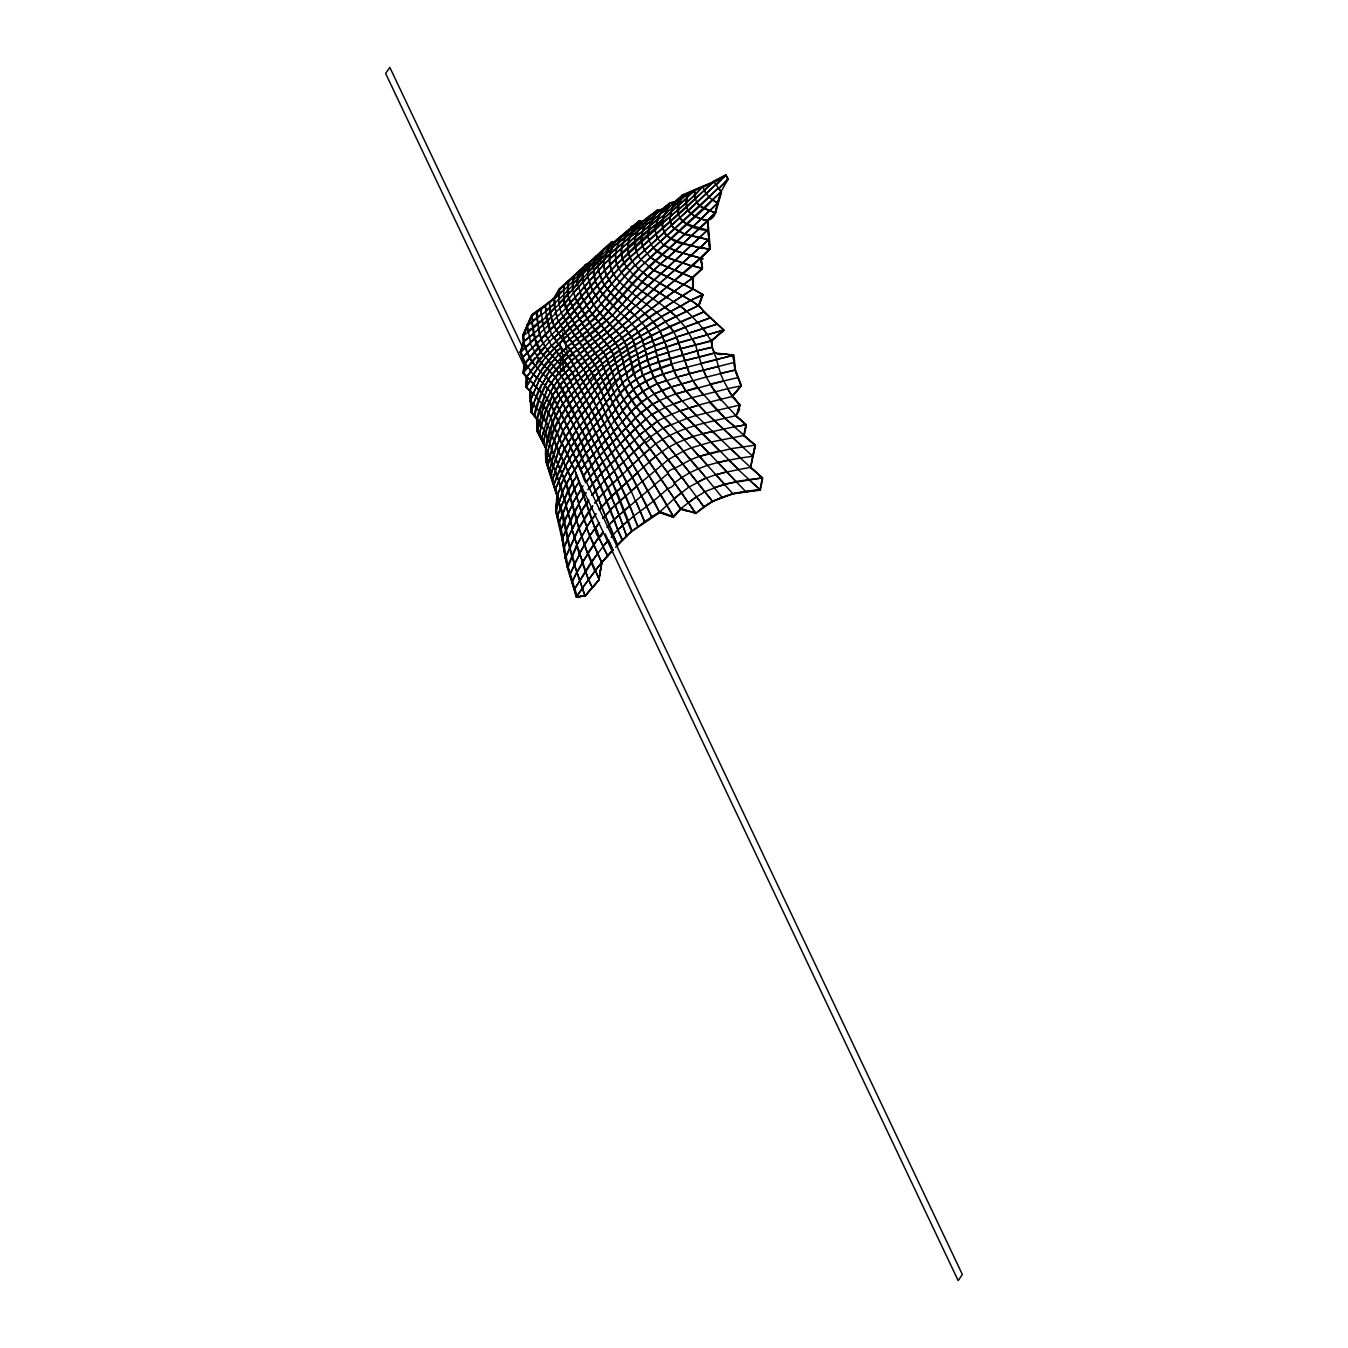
<?xml version="1.0" encoding="UTF-8"?>
<svg xmlns="http://www.w3.org/2000/svg" width="1348" height="1348" viewBox="0 0 1348 1348"><rect width="100%" height="100%" fill="white"/><g stroke="black" fill="none" stroke-linecap="round" stroke-linejoin="round"><path stroke-width="1.5" d="M561.678 291.219L545.081 305.743L531.702 314.893L522.822 335.147L523.445 342.021L520.21 352.232L524.423 363.286L523.007 373.042L533.623 383.86L529.629 380.726L526.074 387.095L530.421 380.743L523.984 373.126L525.366 363.387L543.261 343.184L570.474 316.039L567.474 311.826L570.457 316.055L616.879 264.157L669.703 216.961L671.456 225.251L674.725 229.211L671.826 225.874L669.686 216.977C627.73 247.442 596.22 288.32 560.364 325.07L589.784 368.779L606.465 402.445L595.058 416.515L572.546 372.587L564.812 360.792L558.83 354.305L568.131 346.537L581.072 365.139L564.408 380.507L561.206 376.345L574.181 364.735L561.324 347.312L556.252 351.39L571.805 372.503L594.519 416.532L622.624 382.798L611.773 350.868L590.188 323.166L575.444 298.009L572.293 288.994L577.146 283.552L577.786 276.306M593.12 272.464L594.906 280.805L600.163 290.595L613.728 274.166L630.156 257.451L686.503 207.474L713.496 181.188L725.696 175.038L727.768 178.964L718.77 188.636L728.223 179.554L726.151 175.628C709.874 186.226 689.451 189.916 674.96 202.621L670.192 203.582L662.306 210.069L657.959 210.558L642.406 221.965L639.508 221.578L614.84 242.337L611.756 242.842L559.993 289.449L554.702 298.599L537.313 312.163C537.33 325.39 539.217 339.511 547.743 350.16L526.343 377.373L526.023 387.078L530.606 390.617L531.921 411.983L531.061 412.05L529.663 390.583L542.84 367.178M536.942 355.232L541.02 351.643L535.324 338.769L532.022 321.212C532.662 333.023 534.988 345.374 542.621 354.81L556.488 341.111L551.332 334.051L556.505 341.078L575.192 323.857L569.732 315.769L581.696 335.163L602.27 363.505L633.543 340.69L625.489 329.097L638.143 318.583L644.597 313.292L649.315 317.639L692.771 289.18L692.535 277.351L702.325 268.538L700.471 257.754L709.52 249.009L707.515 220.465L715.148 212.478L721.113 191.585L728.021 179.014L726.016 175.021C709.823 185.721 689.317 189.158 674.944 201.964L670.209 202.891L662.205 209.496L657.875 209.951L642.154 221.493L639.39 220.954L614.621 241.747L611.689 242.134L589.615 262.894L585.824 264.579L559.572 288.944L554.213 298.211L532.123 314.707L523.108 335.113L523.698 342.072L520.412 352.3L524.625 363.404L523.192 373.177L526.512 377.524L526.242 387.297L529.933 390.768L531.331 412.336L536.892 419.363L537.599 432L545.62 447.907L546.395 462.482L556.96 495.441L555.662 511.044L562.065 539.099L562.891 538.745L561.459 529.933L556.505 510.774L557.583 495.053L546.951 461.976L546.21 447.62L552.983 422.379L550.877 417.644L560.482 398.789L556.707 404.282L587.088 470.469L582.892 476.08L584.712 481M558.544 295.667L559.1 299.408L559.319 294.521L573.422 280.923L573.54 276.256L559.201 289.062L553.893 298.262L554.416 307.984L545.923 315.971L546.462 319.291M591.654 272.229L587.779 276.576L590.424 286.197L595.9 295.835L600.18 290.595L594.889 280.839L615.716 259.389L655.364 224.964L655.364 230.356L655.364 224.981C619.221 250.02 592.446 284.748 562.857 316.595L568.047 324.48L591.57 300.89L582.774 282.322L587.779 276.593L573.153 293.342L582.774 282.322L582.555 273.341L594.35 260.956L595.732 256.305L611.116 242.32L614.199 241.814L638.935 221.005L642.406 221.965L635.363 237.821L636.458 231.991L649.854 221.83M593.053 269.111L593.272 265.775L612.161 248.453C607.763 258.311 609.684 270.055 616.558 278.278L593.727 304.951L584.072 286.888L603.567 264.714L626.618 243.752M728.493 460.072L738.569 469.609L666.704 397.289L653.274 377.406L646.13 354.575L656.004 350.783L657.251 356.192L638.918 363.808L642.474 374.997L649.113 387.415L664.952 407.399L681.953 400.996L666.418 380.608C648.86 385.528 633.391 396.009 622.557 410.786L639.407 435.084L657.184 421.317L663.182 428.142L670.832 424.536L663.991 417.627L671.742 414.224L659.458 400.659L652.196 404.316L642.44 391.392L633.358 373.447L627.511 349.216L624.141 341.347L619.12 334.253L602.876 317.117L632.077 283.569L648.54 266.601L653.763 270.038L627.106 298.852C616.676 289.803 604.612 279.508 603.567 264.73L566.244 308.085L539.082 334.169L541.407 339.073L522.417 357.692L563.616 316.847L568.03 324.447L554.247 337.775L586.414 305.524L623.854 262.422L713.918 181.828L682.594 194.803L674.472 202.015L669.703 202.975L661.801 209.479L657.436 209.951L642.356 222.032C629.381 229.564 623.703 248.757 632.397 261.563L616.525 278.295C609.178 270.156 607.072 257.957 611.571 247.88L612.127 248.504C581.628 276.475 557.718 311.27 523.631 335.416L524.389 342.207L521.137 352.384L525.383 363.387L531.061 371.273L527.304 375.822M556.421 503.478L555.865 511.296L560.835 530.253L565.368 558.729L576.54 596.945L585.184 595.765L599.051 579.893L601.612 562.655L612.936 550.186M558.628 294.033L559.319 294.538L559.251 289.011L559.302 294.555L554.635 298.717L555.157 308.389L557.347 317.403L555.258 312.652L564.711 303.89L573.153 293.358M572.563 281.799L573.001 289.466L572.277 289.011M613.205 246.516L618.024 242.472L620.552 236.844L635.582 227.121L638.935 221.005C629.668 231.839 622.692 248.807 632.397 261.563L638.278 256.036L634.588 246.886L634.874 237.164L659.863 217.432M636.239 251.924L634.874 237.164L664.918 214.366L688.171 192.949L681.582 198.914M548.097 454.31L552.057 462.027L548.299 452.642L546.109 462.162L556.741 495.289L557.567 495.019L556.741 495.272L558.662 501.321L555.646 510.993L559.538 501.237L557.6 495.188L561.054 486.594L552.073 462.01L549.394 470.587L556.758 445.75L563.211 431.478L555.393 415.42C548.636 429.945 543.75 446.003 546.092 462.145L546.951 461.976C548.636 434.359 561.947 408.95 582.285 390.516L581.561 390.465C567.053 404.821 553.91 421.638 549.714 442.093M671.742 208.772L670.141 217.618L672.315 207.07L674.96 202.672C665.171 208.3 659.661 221.948 664.513 232.496L638.295 256.019L687.699 210.524L664.109 231.856C662.997 242.252 737.423 255.699 683.402 243.937C670.141 242.067 656.914 229.345 663.907 215.394M563.211 289.82L563.902 290.326L563.919 285.169L563.784 299.526L568.233 312.096L558.325 321.228L561.139 325.306L555.814 329.586L585.925 373.177L568.452 389.606L560.482 398.839L553.489 386.084L545.603 376.766L553.354 366.184L564.205 354.844M761.165 484.05L762.395 477.731L750.448 467.183L762.395 477.849L724.651 484.05L704.852 491.616M569.311 281.462L568.536 281.058L567.862 285.321L567.575 294.201L572.883 307.192L568.502 298.565L559.555 308.22L562.857 316.612M597.973 263.871L598.563 260.332L600.955 258.917L600.045 264.225L597.669 265.64M714.491 420.643L705.897 412.724L742.765 446.896L714.491 420.677L703.892 423.255L721.5 439.886L712.587 431.343L702.224 433.887L734.323 426.76L755.133 445.11L752.909 456.247L740.338 458.034L721.399 439.97M549.074 459.331L547.794 466.459L552.09 448.699L549.782 455.793M744.854 430.248L746.135 424.687L735.941 415.639L724.971 418.234L709.216 402.193L732.335 396.447L741.282 385.781L735.267 370.06L733.059 355.198L734.913 370.026L741.198 385.814L727.65 388.645C731.829 398.688 746.388 404.535 735.604 415.74L746.067 424.822L734.222 426.844M642.019 231.586L641.159 241.326L644.428 250.458L641.193 241.292L642.49 232.244L648.995 216.152L647.225 219.522M548.535 447.351L550.035 443.627L552.107 448.749L544.103 429.86L548.754 413.297L541.93 402.782L543.547 406.051L537.296 431.697L539.756 422.531L537.397 418.975L547.355 388.713L538.711 410.837L546.159 421.25L552.343 435.269M531.752 314.859L532.763 321.565L527.86 325.138L546.176 311.27L563.548 294.942L572.9 285.136L573.54 276.256L595.698 256.356L593.895 266.348L587.627 271.841L587.779 276.576L592.699 290.848L598.815 300.166L595.277 295.448L591.587 300.874C599.826 316.645 615.126 326.823 624.663 341.549L661.514 316.831L656.358 312.146L648.927 317.353L597.535 356.411L562.099 389.336L570.861 380.861L565.2 372.233L591.081 421.284L570.153 380.827L583.566 369.15L585.925 373.177L568.452 389.606L579.168 409.607L563.683 380.524C551.534 392.908 544.508 409.337 541.205 426.187L546.58 409.421L552.983 395.571L550.641 391.965L574.989 441.672L570.373 447.519L563.818 460.831L571.097 447.469L553.186 410.55L557.482 404.215L554.466 399.749L562.824 389.336L555.544 377.423L587.526 442.414L571.603 464.335L584.156 447.283L560.482 398.823L578.966 436.095L570.373 447.519L580.449 469.829L585.268 464.218L580.415 469.778L582.235 474.462M751.577 461.892L755.133 445.126L743.675 435.623L746.118 424.687L734.357 426.895M761.401 483.764L759.884 489.964C736.851 491.11 712.789 497.142 695.753 513.571M622.102 244.544C619.81 252.295 621.917 260.804 626.82 267.106L626.281 266.584M751.847 461.673L750.364 467.385L738.3 469.643L749.084 479.618L736.345 481.455L714.12 487.572M552.95 455.54L551.265 462.196L553.101 466.88L559.083 450.923L554.517 440.476L560.734 426.002L556.64 432.994L551.281 448.8L566.649 484.067L577.028 519.57L567.525 538.61L581.039 511.178L578.646 503.478L587.037 527.152L576.371 545.873L567.222 567.087L568.081 567.003L572.529 556.185L569.463 547.574L559.134 502.821M538.29 412.522L536.588 419.161L537.262 431.646L548.299 452.642L538.138 431.562L537.431 419.076L531.028 412.016L535.83 396.834L541.155 402.884M545.721 432.405L547.457 425.631L543.985 418.891M579.455 273.408L589.312 262.826L589.969 263.382L578.73 275.43L579.101 270.796L577.163 283.518L582.252 277.806L583.465 282.777M612.076 315.601L574.45 346.251L580.398 353.766L562.638 368.341L554.769 377.373L547.355 388.713L555.544 377.322L549.394 371.206L552.916 374.121L568.199 357.001C550.338 371.795 538.947 392.942 533.943 415.403L539.79 422.615L543.547 406.034L545.805 409.489M553.708 464.824L558.291 451.075L552.276 437.072M554.449 473.199L552.511 479.686L555.747 471.497L553.708 468.413M530.269 371.222L545.519 385.73L539.385 399.817L534.735 415.251L531.028 412.016L534.078 404.248L530.253 401.114L538.694 410.82M545.401 421.402L551.029 406.119L546.479 398.587L549.58 402.125L556.185 415.353L553 422.345L550.81 419.262M554.028 451.9L562.487 431.562L575.006 414.409L572.428 409.017L584.779 395.166L567.643 414.24L559.993 426.086L572.394 409.185L567.508 398.873L591.991 372.57L587.559 377.12L597.804 395.672L585.234 373.177L605.825 355.434L592.379 338.449L581.864 346.318L596.675 367.987L619.002 415.925L612.278 403.675C630.443 372.907 666.957 364.499 699.241 357.102L697.169 350.834L658.346 361.736L640.401 369.234L622.119 382.748L627.764 394.526L635.801 406.759L689.89 472.777L636.256 406.759L622.119 382.748L613.02 354.322L633.594 340.673L631.504 336.697L605.269 355.316L585.251 373.093L588.25 377.002L566.783 398.924L558.948 409.236L556.151 415.42L562.79 403.793L567.525 398.907L562.841 389.319L555.241 399.682L552.208 395.638L564.408 380.473L553.354 366.167L561.964 376.378L553.489 386.135L544.272 404.198M554.921 471.581L564.054 448.935L576.287 430.686L568.452 442.211L561.425 455.91L554.938 471.615L556.707 476.4L553.944 484.606L563.784 460.932L558.274 451.007L565.065 437.005L573.574 425.075L561.509 443.762L552.191 422.413L569.142 459.061L561.762 473.367L565.823 484.05L562.065 492.357L565.907 505.197L559.049 522.771L566.716 504.995L562.049 492.34L570.592 476.569L558.274 451.007L562.268 443.644L569.884 458.927L565.385 465.936L563.009 460.915L556.707 476.417M698.887 305.861L702.578 294.555L698.483 305.575L710.666 318.094L703.791 311.877L650.814 335.551L627.528 349.199L615.092 358.282L635.194 344.886L660.267 331.237L652.988 321.633L631.454 336.697L625.489 329.097L658.953 302.929L644.614 313.292L649.315 317.639L609.633 347.481L592.244 326.789L579.202 306.097L574.737 297.605L578.225 293.645M600.349 256.204L599.759 260.265L603.112 249.447L600.955 254.469L595.681 259.659M678.111 215.006L678.954 205.823L682.577 194.82C667.698 215.882 687.699 229.817 708.071 230.373L709.874 249.481L700 247.291L709.857 249.481L692.282 266.213L667.766 257.99L653.157 247.83L624.158 276.07L624.798 276.643L634.857 264.933L638.851 269.229L618.917 291.606L623.568 285.928L619.339 281.732L624.646 276.576L620.99 272.178L637.857 255.446L641.075 259.911L635.279 265.489L632.397 261.563M642.608 229.885L643.839 226.43L659.543 215.377L661.801 209.446L655.836 225.622L659.088 214.686L669.872 205.84M737.76 410.382L739.951 404.922L732.116 396.464L740.962 385.798M530.91 399.261L539.166 380.203L551.416 363.556L540.211 351.457L553.438 337.64M583.684 268.943L584.375 269.482L585.47 264.545L584.375 269.482L583.684 268.943L582.909 278.328L582.252 277.789M536.555 395.048L541.188 384.618M556.724 495.238L561.054 486.594L562.874 492.29L559.504 501.254L562.065 492.323L559.016 483.106M760.12 489.661L748.881 479.602L760.12 489.661L732.874 493.772L715.754 474.799L726.808 471.851L715.839 474.766L707.565 465.448M606.078 251.773L611.149 242.269L604.46 259.827L587.779 276.576M754.897 445.211L730.751 448.716M567.053 352.3L570.625 349.974L561.442 357.456L549.411 371.222L542.806 382.967L533.286 404.333L536.133 407.568M604.342 258.883L603.163 266.045L604.056 264.326M652.904 219.488L667.311 209.075L669.686 202.975L664.884 214.366L667.614 211.046M634.874 237.164L615.008 253.643L616.339 263.601L618.884 268.555C614.351 260.771 614.924 251.166 618.547 243.146L618.024 242.472L638.901 226.683L640.873 223.145M624.36 262.978L624.377 262.978C620.316 255.109 621.293 245.606 625.236 237.905L627.106 233.069M701.735 263.298L700.471 257.754L616.103 330.867L573.456 364.634L557.297 380.945L550.607 391.931L544.744 385.713L549.141 379.698L546.412 376.85L542.806 382.967M530.522 379.142L545.199 357.81L563.329 340.05L561.004 336.764L546.917 349.991L550.237 353.109L546.26 356.63M540.076 378.67L542.789 374.07L545.603 376.766M657.42 209.951L649.803 226.531L647.933 235.63C648.034 225.386 652.314 214.399 661.784 209.446L639.407 227.357L638.885 226.7L654.639 216.017L657.959 210.558M599.658 522.636L589.548 535.914L586.397 527.338L591.519 519.603L576.961 475.76L581.561 489.088L571.99 504.101L583.061 485.853M534.212 372.992L536.116 370.026M582.235 588.048L576.405 596.945L583.044 587.795M728.661 459.988L717.557 462.583L740.558 457.916L730.869 448.732L699.241 456.45L691.743 447.671L683.133 451.26L698.045 468.868L707.531 465.279L699.444 456.281L707.296 465.448L717.81 462.448L727.01 471.851L678.6 421.418L709.115 453.434L699.174 456.433L677.134 431.933L684.464 439.532L693.108 436.482L676.174 443.104L663.165 428.142L687.042 418.318L719.495 451.058M543.75 372.688L545.67 369.874M530.253 371.189L535.055 365.493L542.772 374.07M618.024 242.472L618.547 243.146L621.074 237.534L628.421 232.362L631.707 226.178L625.287 237.855L611.588 247.863M585.605 492.913L574.113 511.667L578.68 527.826L565.2 558.274L579.404 527.607L592.817 506.056M586.161 492.745L583.28 496.233L581.51 489.004M592.48 505.938L583.617 519.165L587.138 527.27L576.354 545.805L582.69 562.436L576.826 572.445L588.183 553.236L599.338 579.825L595.327 570.625L582.302 588.082L601.225 562.756L612.531 550.287M588.149 500.209L581.005 511.212L584.307 519.081L578.663 527.809L587.509 553.27L576.253 519.57L588.891 500.175M537.077 368.543L543.126 360.388M597.518 553.59L574.164 589.683L576.422 597.063L584.998 596.018L599.388 579.522L584.998 596.018L585.757 595.395L576.422 597.063L577.197 596.439L568.03 566.716L562.891 538.745L562.065 539.099L567.238 567.222L574.113 589.733L591.081 562.099L603.247 546.412L598.63 537.33L587.526 553.371L594.721 570.945L601.848 562.689L598.664 580.095L601.899 562.386L613.205 549.832M595.614 514.11L591.587 519.62L594.906 528.264L592.092 519.368L596.086 513.908M626.483 535.796L631.471 531.398L612.548 483.309L622.928 473.991L617.468 478.776L621.361 487.066L632.498 477.259L615.75 448.496L631.976 477.377L638.093 472.154L606.954 501.018L611.824 496.098L608.352 487.824L598.293 498.49L608.285 487.976L604.494 480.377L614.25 471.025L633.88 515.947L617.772 529.815L622.574 539.84L617.435 545.03L621.934 540.278L603.078 493.031L578.275 436.196L582.892 430.804L574.905 441.436L582.774 458.168L578.713 463.695L583.549 476.097L595.985 460.258L588.132 442.346L596.17 433.011L598.765 439.077L590.677 448.176L587.509 442.464L604.157 423.946L599.675 428.529L631.403 491.144L614.941 505.23L598.276 466.745L630.308 433.837L639.323 446.66L644.833 441.655L628.286 456.989L632.835 464.285L616.777 437.679L607.56 419.346L615.716 409.758L607.544 419.397L604.814 413.229L616.087 398.688L619.659 404.855L623.787 399.631L635.767 417.695L595.378 460.359L587.661 470.368L582.05 458.253L565.857 484.067L574.046 511.633L562.049 538.981L579.269 503.411L576.405 496.199L578.646 503.562L583.869 496.03L592.227 519.469L586.397 527.405L601.781 562.672L589.598 535.999L598.984 522.788M585.352 482.719L603.112 461.926L606.263 468.531L601.275 473.418L624.562 450.064L610.779 464.116L603.786 451.243L614.233 471.177L610.695 464.015L605.707 468.733L578.494 409.573L594.721 390.465L574.299 414.459L562.47 431.579L573.709 452.81L569.159 459.095L580.921 441.74L612.835 403.675L610.206 397.609L605.943 402.378L599.287 385.612L594.182 376.581L599.338 371.964L594.182 376.614L584.981 361.197L563.7 380.507L569.159 389.623L560.482 398.839L554.247 386.05L548.333 379.58L552.141 374.104L555.544 377.322L571.552 360.742L565.604 353.547M585.891 482.533L590.239 476.771L587.762 470.452L595.243 490.874L591.772 495.39M534.785 357.827L523.041 373.042L545.401 346.874L541.222 340.218M536.319 362.663L540.497 357.372M587.846 489.594L593.086 483.612L601.528 506.663L595.277 490.807L600.483 485.246L610.577 509.999L602.539 518.458M588.571 489.526L601.242 473.35L604.443 480.444L614.284 471.075L617.957 478.776L613.121 483.342L609.026 475.692L616.794 491.464L628.219 520.513L622.557 525.231L626.5 535.712L615.463 505.079L609.936 510.083L625.86 495.929L621.31 487.066L611.251 496.283L623.13 525.08L617.788 529.831L614.351 519.536L608.892 524.827L617.451 544.98L613.054 534.819L617.873 529.865M656.004 350.783L679.089 343.015L676.359 337.084L716.883 324.211L676.359 337.101L689.519 373.885L678.785 342.78L655.634 350.615L656.88 356.041L662.66 373.986L675.533 394.037L723.775 380.995L732.149 396.43L740.069 405.023L735.974 415.757L746.354 424.89L744.163 435.707L755.47 445.48L750.482 467.52L762.665 478.22L760.306 490.133L732.857 493.654L712.334 501.439L689.805 472.659L681.667 477.563L630.915 411.713L620.147 393.582L613.525 376.496L624.697 367.448L638.312 358.821L635.228 344.869L633.105 340.471L665.727 321.279L698.55 305.541L666.047 321.532L633.088 340.471L642.962 375.098L649.534 387.567L659.475 400.71L652.213 404.316L640.485 412.909L616.828 437.696L628.825 456.888L639.289 446.626L674.32 498.743L625.758 427.889L630.291 433.837L645.928 419.076L634.79 428.849L606.937 457.595M609.616 397.559C620.114 384.584 632.667 371.492 649.045 365.51L642.457 340.134L635.11 327.615L640.94 335.972L645.591 349.722L630.123 358.231L617.704 367.044L598.731 385.646L611.925 371.441L629.651 358.096L654.353 345.408L676.662 337.32L645.136 349.553L646.568 354.76L656.004 350.8L650.814 335.568L645.321 326.62L651.219 335.787L654.707 345.61M592.278 495.188L604.511 480.444M546.631 368.476L558.813 354.406L554.668 358.737L560.785 364.87L552.04 355.855L556.252 351.39L559.589 354.524L567.39 346.47L586.902 331.153L592.985 338.685L610.071 324.379L592.379 338.432L603.112 351.912L609.06 347.312L613.576 354.44L591.991 372.621L597.282 368.071L607.779 391.628L580.331 425.412L596.473 406.051L570.827 360.674L606.937 332.636L613.374 339.41L584.998 361.197L590.508 357.321L597.299 368.122L602.303 363.522L598.158 356.495L595.108 352.991L589.885 357.22L587.256 353.597L604.46 340.892M546.631 368.51L550.22 371.172L543.817 365.763L546.867 361.904M560.549 347.194L555.713 340.96L561.307 347.312L547.878 360.607L550.574 363.353L555.477 358.737L549.428 353.007L562.571 339.881L567.39 346.436L572.664 342.881L564.846 332.248L589.093 309.905L621.512 272.667L618.85 268.572M594.62 502.989L598.933 498.389L595.327 502.939M602.893 532.022L598.681 537.313L607.729 555.915L602.758 546.665M603.297 531.786C596.574 550.86 591.182 510.724 599.169 537.195L582.016 562.672L588.385 579.32L571.754 528.753L577.113 545.788L572.445 556.067L574.956 564.307L569.513 575.107L579.775 553.994L574.181 564.576L585.049 595.985L571.687 556.286L563.178 513.891L558.679 501.304L559.538 501.237L558.662 501.321M679.291 218.14L686.755 224.004L708.155 230.323L707.515 220.465L667.799 257.99L657.167 251.874L653.157 247.83L674.371 228.553L684.346 233.777L708.913 239.792L684.615 234.451L643.063 272.852L603.466 317.37L593.71 304.968L584.965 314.943L574.484 323.638L579.236 331.389L599.725 313.275L618.934 291.589L595.294 318.516L564.964 343.218L579.926 331.541L595.715 353.109L625.977 329.3L615.126 318.819L609.515 324.16L631.471 302.407L626.298 307.984L613.862 296.863L603.904 284.765L598.377 270.291L602 280.687L607.459 289.432L622.237 304.463L612.076 315.651L627.106 298.835L614.705 287.41L606.364 298.986L599.557 290.174L617.249 310.074L605.791 298.616L624.731 276.576M622.49 421.84L618.985 415.841L614.469 420.778L608.555 408.495L618.193 426.861L614.469 420.778L623.147 410.685L619.726 404.67L622.54 410.87L639.896 434.966L624.141 450.232L629.583 445.177L617.721 426.861L631.336 411.662L622.49 421.84L618.462 415.909L631.555 400.575L642.929 391.476L656.88 383.877L677.067 377.288L686.048 390.836L698.736 405.175L679.544 411.14L688.794 408.073L696.276 415.504L675.516 394.02L697.219 387.449L725.106 418.2M599.034 509.628L606.988 501.203L599.692 509.595M689.047 486.898L673.916 498.895L681.465 492.424L695.517 513.436L712.704 501.203L732.874 493.772M696.444 496.755L688.221 502.888L696.495 496.755L703.858 506.797L682.071 477.361M616.541 278.295L619.878 282.187L614.705 287.394M590.744 448.227L586.026 453.164L590.744 448.227L601.865 473.215L596.844 478.355L589.278 459.028L605.656 440.51L600.955 445.177L604.426 451.159L599.607 455.776L603.112 461.926M603.887 340.724L622.725 325.862L601.275 304.041L612.11 315.617L595.681 330.664L569.918 349.857L575.158 346.369L571.94 342.695L587.576 331.305L581.847 323.301L592.985 338.685L581.847 346.301L571.923 331.675L562.554 339.864L591.839 314.202L605.791 298.599L592.463 314.455L572.664 331.827L567.289 324.228L587.93 353.749L573.456 364.634L593.929 400.44L572.883 425.092L577.669 419.902L574.332 414.426L579.202 409.556L589.598 431.866L573.018 452.827L578.73 463.729L574.669 469.761L569.142 458.994L574.636 469.812L569.884 476.619L572.782 482.668L565.385 465.869L555.342 489.61L561.796 473.384L556.185 460.409M603.146 518.239L610.476 509.915L614.351 519.536L608.892 524.827L601.511 506.578L613.475 534.533M680.791 508.651L673.865 498.878L680.437 508.937L688.491 502.602L695.854 513.15L680.723 509.123L673.461 517.346L659.846 512.493L631.555 531.601M643.822 453.838L650.14 448.682L668.22 473.35L639.39 435.033L650.14 448.682L638.278 459.095L648.776 475.456L618.26 426.777L605.64 440.678L602.842 434.612L598.798 438.976L601.562 445.042L584.577 464.268L589.278 459.112L583.482 447.317L588.2 442.447L576.978 419.868L604.932 385.932L618.547 371.896L637.874 358.669L639.373 363.96L620.636 377.255L595.867 405.984L615.817 448.53L593.305 400.423L614.065 376.581L603.702 352.081M622.22 304.463L641.985 281.631L667.479 257.417L692.215 266.196L646.248 304.008L656.729 312.466L692.771 289.18L683.605 284.361L692.906 289.112L692.939 277.722L660.351 263.905L650.343 257.266L633.038 274.267L623.568 285.945M584.072 286.888L579.404 292.297L587.105 305.827L581.426 296.712L595.513 281.328L593.272 265.775M606.903 527.506L608.925 524.911M538.021 347.666L524.456 363.269L527.321 367.397M762.159 478.001L748.865 479.602M549.428 353.007L552.815 355.973L540.75 371.458L529.713 390.634L536.689 396.834L535.83 396.834M681.465 492.424L674.354 482.87L681.919 477.411L688.828 487.15L706.133 477.917L698.449 468.716L689.536 472.878L712.62 501.288L703.74 506.966M618.159 426.659L613.492 431.596L617.333 437.696L603.837 451.277L598.209 439.077L610.998 425.479L614.065 431.545L605.134 440.695L608.673 446.828M673.916 498.895L659.526 512.206L651.606 517.009L659.998 511.836L673.545 516.604L680.841 508.584L695.854 513.15M704.633 491.902L696.394 496.906M611.2 537.414L613.054 534.768M574.737 297.605L565.486 307.765L567.474 311.826L582.134 297.082L577.146 283.535M569.934 291.623L558.662 303.688L560.313 308.591L559.555 308.22M582.572 273.341L583.212 273.897L582.555 273.341L572.192 284.647L608.369 248.622L607.695 248.049L614.233 241.764L614.941 242.303L612.295 248.386L611.503 247.931L614.149 241.831L614.84 242.337L608.285 248.655L607.729 248.015L608.285 248.672L607.729 248.015M680.841 508.584L673.04 517.009L659.458 512.223L632.785 464.302L653.595 500.9L660.924 494.649L673.528 516.756L648.776 475.389L654.96 484.758L648.506 490.369M669.181 446.963L676.561 443.088L657.15 421.301L664.379 417.577L652.55 404.316L635.312 417.762L668.22 459.651L683.47 451.091L676.544 443.104L706.301 478.001L696.983 482.281M594.249 269.347L616.019 248.15L643.839 226.413M667.85 488.633L660.587 494.918L654.505 484.791L668.069 473.418L688.188 502.838M615.648 547.204L617.435 545.03M623.079 285.506L636.694 296.863L707.818 229.783L636.273 296.493L646.636 304.345L640.519 309.754L635.565 305.71L607.476 332.838L589.059 309.939L606.903 332.619L659.846 283.131L691.17 300.604L660.183 283.569L635.986 306.047L631.033 302.07L636.205 296.442L631.622 302.542L627.14 298.818M615.126 318.819L625.86 307.681L634.622 315.112L640.536 309.737M617.772 545.03L632.077 530.977L628.219 520.513M699.224 456.45L690.631 459.668L674.792 468.379L681.734 477.529M721.955 497.176L706.2 477.95M709.486 402.193L698.433 405.125L705.914 412.69L685.66 390.752L673.714 370.649L653.696 377.491L639.07 385.258L632.835 389.69L637.166 395.823L627.342 377.962L633.307 389.774L623.77 399.716L620.602 393.633L616.558 398.688L619.642 404.737L632.852 389.639L645.389 381.08L662.694 374.003L686.84 367.33L674.067 370.751L666.535 346.722L671.489 364.28L676.73 377.187L703.184 370.06L706.419 377.137L700.876 363.353L716.647 359.545L712.148 347.329L711.559 340.876L723.674 330.226L678.802 342.813L707.582 334.692L702.797 328.339L711.39 340.96C684.464 348.458 655.836 352.957 631.774 368.038C625 375.587 601.697 385.831 610.172 397.542M627.106 535.375L622.574 539.84M642.693 272.347L647.967 276.492L638.43 268.69L704.195 208.822L721.129 191.568L650.326 257.283L660.722 264.444L692.788 277.789L658.902 302.896L641.648 290.932L647.36 295.06M659.458 512.223L654.016 500.681L646.669 506.359L651.623 516.924L632.347 477.327L637.048 486.19L630.881 491.312L618.429 466.627L628.825 456.888M527.574 329.62L527.119 324.801L530.657 343.251L520.244 352.232L537.566 335.618M716.226 185.148L725.696 175.038L715.771 184.575L721.517 192.157L715.535 213.001C710.076 227.104 695.113 217.062 687.665 210.541L715.839 184.541L688.07 211.181L695.568 216.843L707.852 221.055L653.763 270.038L683.857 284.799L654.083 270.577L640.654 259.338L699.966 206.193L718.332 188.046L674.354 228.57L684.683 234.417L717.473 203.177L709.52 211.097L699.966 206.16L696.613 202.402L699.983 206.16L715.535 213.001L709.2 210.457L701.297 219.033L648.54 266.601M686.503 207.457L686.604 197.87L694.506 190.422L694.81 195.325L702.78 186.58L686.267 203.144L669.686 216.977L694.759 195.308L694.506 190.422L678.516 205.182L687.076 198.527L688.171 192.949L685.846 202.537L687.649 210.541M622.928 473.974L638.716 459.011L629.061 445.261L634.554 440.105M638.564 459.045L627.494 469.323M549.563 318.246L537.936 329.03L539.874 334.422L529.865 343.032L539.183 360.068L536.673 356.647M603.483 317.37L586.902 331.153L602.876 317.117M649.281 461.488L655.735 456.298L638.008 472.019M531.567 361.837L535.055 365.493L526.967 352.89L523.496 342.021L543.16 325.289L556.016 313.006L555.241 312.669M554.028 303.148L554.753 303.586L545.451 310.832L551.332 334.018M738.569 469.643L726.673 472.036L745.427 491.245M581.072 365.139L585.672 361.247L579.707 353.614L606.903 332.619L613.374 339.426L625.977 329.3L622.22 325.626L634.605 315.129L630.038 311.219M710.666 318.094L723.657 330.243L711.137 340.741L712.064 347.363L697.152 350.834L711.744 347.194M740.372 458.084L750.448 467.2M526.023 339.713L534.145 333.411M643.047 480.848L668.524 459.466M680.302 200.094L672.753 207.727L674.472 202.015M686.789 367.279L733.245 355.333L716.496 359.394L718.383 366.504L689.199 373.716L693.041 380.625L670.647 387.28L654.083 394.037L641.109 402.075L630.931 411.679L647.461 397.829L670.832 424.536M630.898 491.363L642.693 480.966M603.129 351.929L583.583 369.116L580.398 365.038M637.048 486.19L641.581 495.946L648.085 490.504M667.395 488.802C688.154 481.253 654.168 474.445 675.146 468.177M534.061 326.064L540.127 321.009M641.648 495.997L647.091 506.208L633.391 516.217L637.857 526.562L629.887 505.652L613.778 519.738L635.818 500.9L644.647 521.861L635.818 500.9M641.884 495.811L635.397 501.102L631.235 491.228M527.725 331.237L530.927 328.642M726.926 471.834L736.21 481.607M633.493 238.259L628.438 243.331M636.458 231.974L603.837 259.271M644.681 521.693L631.976 531.028M577.028 349.907L572.496 353.412L582.538 346.47L577.753 350.008M671.826 364.432L642.912 375.115L630.19 383.776L620.131 393.633L605.825 355.434M752.757 456.264L742.664 446.98M538.189 316.595L541.155 314.337L540.834 308.877L541.66 309.214L540.784 308.928L543.16 325.306L545.839 334.658L551.281 345.408L557.044 351.356L551.298 345.408M668.793 446.997L655.718 456.18M732.571 437.729L710.75 442.11L691.76 447.671M533.589 320.049L536.723 317.74L536.47 311.843L537.313 312.163L532.578 315.162L523.715 335.366L522.822 335.147M658.549 302.559L692.939 277.722L702.325 268.538L692.046 265.674L701.954 268.117M663.182 428.142L650.713 436.651M650.006 448.53C662.93 436.819 683.79 428.142 704.094 423.171M644.091 522.08L651.606 517.009M621.967 421.89L626.281 427.855L622.388 421.722M657.571 421.284L641.092 402.007L657.622 421.25L639.407 435.084M657.032 326.452L652.971 321.616L690.816 300.115L702.965 294.892L692.501 288.758M610.863 425.361L614.503 420.862M658.228 410.87L651.472 414.78L665.356 407.366L678.229 421.301M675.163 468.16L668.153 459.617M702.645 294.521L690.917 300.233L698.753 305.929L690.917 300.233L680.555 306.518L679.999 305.76L686.806 311.405L680.403 306.249L661.194 316.561L673.714 331.844L669.855 326.283L659.913 330.985L666.805 346.925L659.897 330.951M719.546 450.855L709.048 453.518M743.961 435.471L732.672 437.712M702.527 433.837L693.108 436.482M653.696 394.004L670.31 387.23L706.15 376.985L715.03 391.712L709.958 384.129L737.356 377.743M669.872 326.283L703.791 311.877M629.887 505.669L625.86 495.912M687.059 418.386L667.142 397.34L659.408 400.676M600.349 485.246L597.383 478.152L592.412 483.646L589.699 476.855L598.866 466.745L595.428 460.393L600.231 455.742L588.958 431.798L605.387 413.196L597.771 395.621L608.133 419.363L603.651 423.997L608.116 419.464L610.981 425.58L602.303 434.595L594.485 416.549L582.336 431.006L595.125 416.481L600.281 428.546L595.614 433.096L590.475 421.216L598.765 439.077L590.694 448.176M623.804 461.741L614.216 471.025M612.632 550.203L608.538 540.177M692.552 338.719L695.602 344.936L685.188 327.025L710.345 317.808L673.41 331.574L643.973 344.717L685.458 327.311L675.921 316.561M671.422 414.274L679.51 411.123M701.112 363.572L697.169 350.834L648.641 365.359L657.319 383.944L666.738 397.289L675.533 394.037M672.854 404.147L691.591 397.795L727.853 388.662M724.971 418.234L714.187 420.694M686.722 418.369L696.158 415.47M618.429 466.627L608.133 446.778M739.951 404.922L695.956 415.504M698.652 405.108L688.474 408.073M735.941 415.639L720.742 399.362M538.998 422.733L544.103 429.86L541.475 438.639L544.07 429.759L541.188 426.17L539.436 435.033L541.188 426.17M699.224 357.153L714.693 352.957L684.514 360.775M680.892 348.593L711.222 340.69M552.511 479.719L553.354 479.5M733.632 362.578L703.42 370.245M706.386 377.154L720.658 373.565L718.282 366.268M543.261 417.594L538.711 410.837M553.388 453.872L551.298 448.833L554.517 440.56L549.512 430.298M645.928 419.076L651.438 414.796M543.547 406.051L550.591 391.931L544.744 385.747M547.254 438.791L548.097 438.69L545.266 434.073L550.877 417.56L547.945 413.364L551.804 406.034L553.961 410.5L550.877 417.644L548.788 413.28M539.166 380.203L530.202 401.047M583.465 475.996L585.335 481.034M544.053 395.469L547.288 398.519L532.831 383.86L541.475 392.538M666.957 277.048L659.812 283.282L700.067 247.291L667.024 276.862M532.898 393.818L526.006 387.078L526.967 387.129L527.22 377.423L526.327 377.356L527.253 377.423L526.293 377.356M732.116 396.464L741.299 385.747L735.401 369.942L733.902 355.131L714.609 352.906M558.443 481.371L559.302 481.303L557.28 478.051M543.834 365.78L538.374 359.916M636.475 349.284L643.99 344.802M647.444 397.829L636.104 379.277L628.05 349.368L624.613 341.432L605.252 355.316M536.251 377.44L533.269 374.491L529.612 380.692M697.455 387.499L692.687 380.456L702.948 394.694M706.2 478.102L716.058 474.58L724.567 484.202M724.28 354.019C714.373 356.445 711.289 349.536 711.778 340.808L724.129 330.091L704.178 311.927L698.921 305.625L703.134 294.605L692.889 288.843L692.889 277.418L702.51 268.05L700.994 257.687L710.228 248.773L707.885 220.432L715.535 212.394L717.338 202.638L721.231 191.753L718.316 188.063M723.893 353.917L733.43 355.282M523.445 342.021L530.741 360.489M704.161 423.255L696.259 415.555M546.277 337.118L545.047 334.422L558.325 321.212M666.367 380.608L660.604 367.852L656.981 355.939L668.372 352.468M560.364 325.087L565.604 332.467L561.004 336.781L553.876 325.677L550.995 316.881L555.157 328.289M549.462 330.058L548.417 327.143M540.599 338.837L545.047 334.422M547.895 325.694L548.703 325.946L547.12 322.543M680.369 508.971L687.969 511.313M676.73 377.187L689.502 373.885M664.396 306.872L658.987 302.778M675.399 251.149C738.199 267.814 676.578 253.593 663.688 245.016L675.348 251.149M576.927 315.095L582.555 323.554L572.159 306.889L577.652 315.365M545.081 305.743L546.176 311.27L545.131 305.693L545.856 306.131M565.486 307.782L564.475 304.934M556.589 317.083L558.409 321.094M720.54 373.682L723.623 380.877M543.16 325.289L541.61 319.762M537.144 323.52L537.936 323.857L536.723 317.74M563.97 303.519L564.728 303.89L563.346 300.57M624.444 316.746L628.69 320.487L617.266 310.091M550.995 316.881L549.428 302.171M568.502 298.565L567.39 289.769L568.115 290.241L568.586 281.007M702.729 328.406L697.961 322.661M641.648 290.932L637.2 287.579M635.11 327.615L628.707 320.504M601.309 304.025L598.714 300.284M712.603 199.892L717.557 203.093L709.233 197.583L704.161 190.152L706.419 194.348M645.338 326.62L634.622 315.112M558.679 303.671L559.42 304.092L558.392 298.936L559.117 299.374M653.19 289.011C698.517 317.184 622.119 269.381 647.68 285.725M680.1 305.895L666.687 297.251M653.729 279.963L647.647 275.936L659.846 283.131M652.971 321.633L649.315 317.656M572.731 280.384L573.422 280.923L572.731 280.384L578.713 275.413L578.039 274.891L578.73 275.43L578.039 274.891M611.891 283.889L606.6 275.228L603.567 264.73L615.042 253.626M626.769 267.123L633.442 274.79L641.968 281.631M644.597 313.292L640.115 309.433M598.394 270.274L598.242 265M670.175 311.337L664.429 306.788L670.478 311.691M627.915 279.878L632.515 284.007L624.191 276.121M695.585 344.987L697.186 350.817M657.487 238.798L654.909 229.716L657.133 238.141L663.688 245.016M673.714 331.844L676.662 337.354M632.515 284.007L636.66 287.242M692.232 316.628L686.84 311.371M670.596 424.62L677.134 431.781M644.445 250.442L650.326 257.283M692.501 316.949L697.641 322.425M627.898 231.688L635.515 227.189L635.026 226.481L641.867 221.358L642.373 222.049M715.788 184.575L713.985 181.778M704.161 190.152L703.235 187.22M638.901 226.7L639.39 227.391L632.195 232.682L631.69 232.008L632.195 232.682L625.236 237.905L624.731 237.214M707.582 334.692L723.37 330.024M649.129 240.652L647.916 235.647L648.691 240.062L653.157 247.83M695.298 199.403L694.355 194.685L696.613 202.385M522.367 346.84L389.825 67.4L385.646 73.5L525.4 368.156M579.168 466.61L962.354 1274.517L958.175 1280.6L575.899 474.597M609.279 541.829L612.986 550.018M605.286 533.926L607.392 538.762M613.778 393.06L616.188 398.502M562.588 332.097L567.677 353.648L563.262 357.692L560.027 343.976M550.725 315.28L549.883 308.776M560.869 358.821L559.959 367.819L562.588 371.34L563.481 362.342L560.869 358.821M588.234 267.275L588.284 272.38L589.312 262.843L588.924 267.797L588.234 267.275M545.283 434.09L543.396 442.683L545.283 434.073M553.101 466.829L550.995 474.934L553.101 466.829M562.959 368.071L565.267 372.739L562.959 368.071M560.515 507.37L557.347 516.503L567.879 490.217L576.995 475.777L572.024 482.702L577.146 496.165L574.164 489.189L565.941 505.214L572.479 528.669L565.924 505.163L574.956 489.071L572.799 482.533L560.515 507.37M564.071 521.305L560.616 530.152L572.765 503.933L564.071 521.305M567.525 538.56L563.515 548.687L568.384 538.543L567.525 538.56M563.801 478.439L560.195 486.594L567.643 471.075L572.361 464.218L563.835 478.489M576.792 572.428L571.822 582.454L576.792 572.428M584.291 544.727L579.118 554.314L590.104 535.729L584.257 544.643M554.416 399.598L550.961 405.967L551.939 406.338L555.376 399.985L554.416 399.598M578.545 482.5L574.181 489.408L579.252 481.843L578.545 482.5M641.614 401.519L641.092 402.361L636.644 396.093L637.183 395.284L641.614 401.519M608.521 539.958L602.842 546.749L608.521 539.958M619.136 404.737L615.227 409.775L619.136 404.788M579.674 425.395L575.596 430.652L579.691 425.395M586.026 453.113L582.033 458.253L586.026 453.113M598.681 385.595L594.704 390.465L598.681 385.595M592.261 385.68L584.122 395.166L610.374 366.841L622.018 357.945L636.475 349.435L628.674 353.446L610.914 366.942L592.278 385.713M589.902 381.316L581.578 390.448L589.902 381.316M594.215 374.946L589.935 379.647L590.188 382.175L594.485 377.457L594.215 374.946M612.531 483.14L607.746 487.824L612.531 483.14M603.567 367.229L598.714 371.88L615.092 358.298L603.55 367.195L613.997 392.706L601.697 363.387L603.55 367.229M734.66 426.457L724.82 418.402L734.66 426.457M708.677 239.186L700.252 247.88L708.677 239.186M678.549 205.149L655.836 225.638L678.549 205.182M649.719 436.095L643.855 440.981L645.861 442.852L651.724 437.965L649.719 436.095M572.344 353.176L568.03 356.765L569.26 357.523L573.557 353.951L572.344 353.176M646.164 354.608L637.89 358.703L646.164 354.608M609.262 408.326L605.859 402.462L609.262 408.326M563.144 513.706L562.335 513.992L563.161 513.773M606.246 468.531L609.633 475.558L606.263 468.531M556.505 510.774L555.662 511.044L556.505 510.774M564.778 498.322L564.778 498.356M550.203 457.326L550.186 457.376M551.837 474.749L550.995 474.985L551.837 474.766M550.254 470.401L549.394 470.621L550.254 470.418M734.98 370.009L720.439 373.497L735.149 370.093M572.512 556.101L571.687 556.286L572.529 556.134M592.21 587.357L588.335 579.286L592.21 587.357M546.21 447.603L545.35 447.738L546.21 447.62M574.636 469.795L577.011 475.878L574.636 469.812M544.238 442.548L543.362 442.683L544.238 442.548M542.317 438.488L541.441 438.606L542.317 438.488M540.295 434.882L539.402 434.983L540.278 434.882M570.322 547.49L569.463 547.574L570.322 547.507M538.138 431.545L537.262 431.646L538.138 431.562M552.107 462.078L551.248 462.162L552.107 462.128M534.819 415.319L533.909 415.369L534.819 415.319M561.021 486.628L561.054 486.628M554.146 366.201L550.607 363.37L554.129 366.218M676.174 316.376L670.074 311.455L676.174 316.376M618.024 346.166L612.801 339.224L619.878 349.924L623.585 362.629L618.058 346.251M523.984 373.126L522.99 373.042L523.951 373.126M551.467 363.438L550.574 363.353L551.416 363.556M548.754 360.725L547.844 360.624L548.687 360.742M525.383 363.387L524.423 363.286L525.265 363.387M523.344 357.827L522.367 357.709L523.327 357.843M521.154 352.384L520.193 352.249L521.137 352.384M624.714 367.448L623.079 362.494L627.831 378.08L624.697 367.448M527.978 325.053L527.068 324.817L527.961 325.053M589.801 310.158L586.38 305.558L589.75 310.209M532.578 315.162L531.702 314.893L532.578 315.179M537.296 312.163L536.437 311.877L537.212 312.247M720.759 398.772L714.794 391.021L720.91 400.508L720.759 398.772"/></g></svg>
